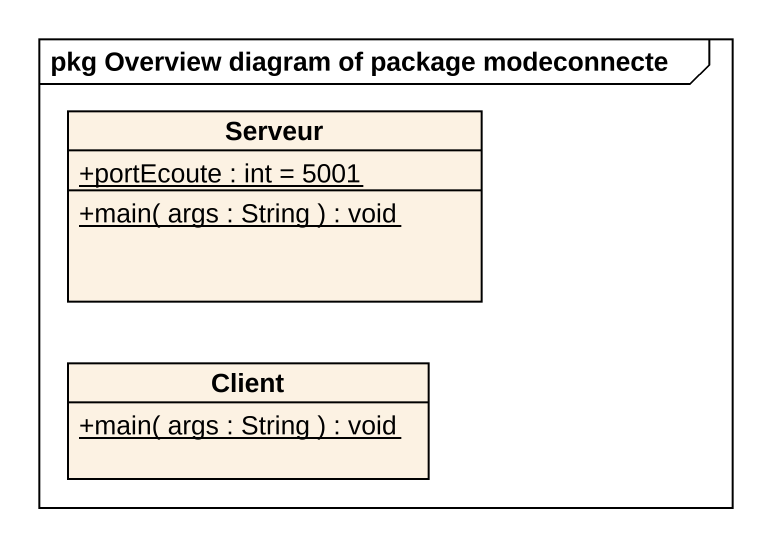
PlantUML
@startuml
mainframe pkg Overview diagram of package modeconnecte
hide circle
hide empty members
skinparam classAttributeIconSize 0
class Serveur {
  {static} +portEcoute : int = 5001
  {static} +main( args : String ) : void
}
class Client {
  {static} +main( args : String ) : void
}
@enduml
